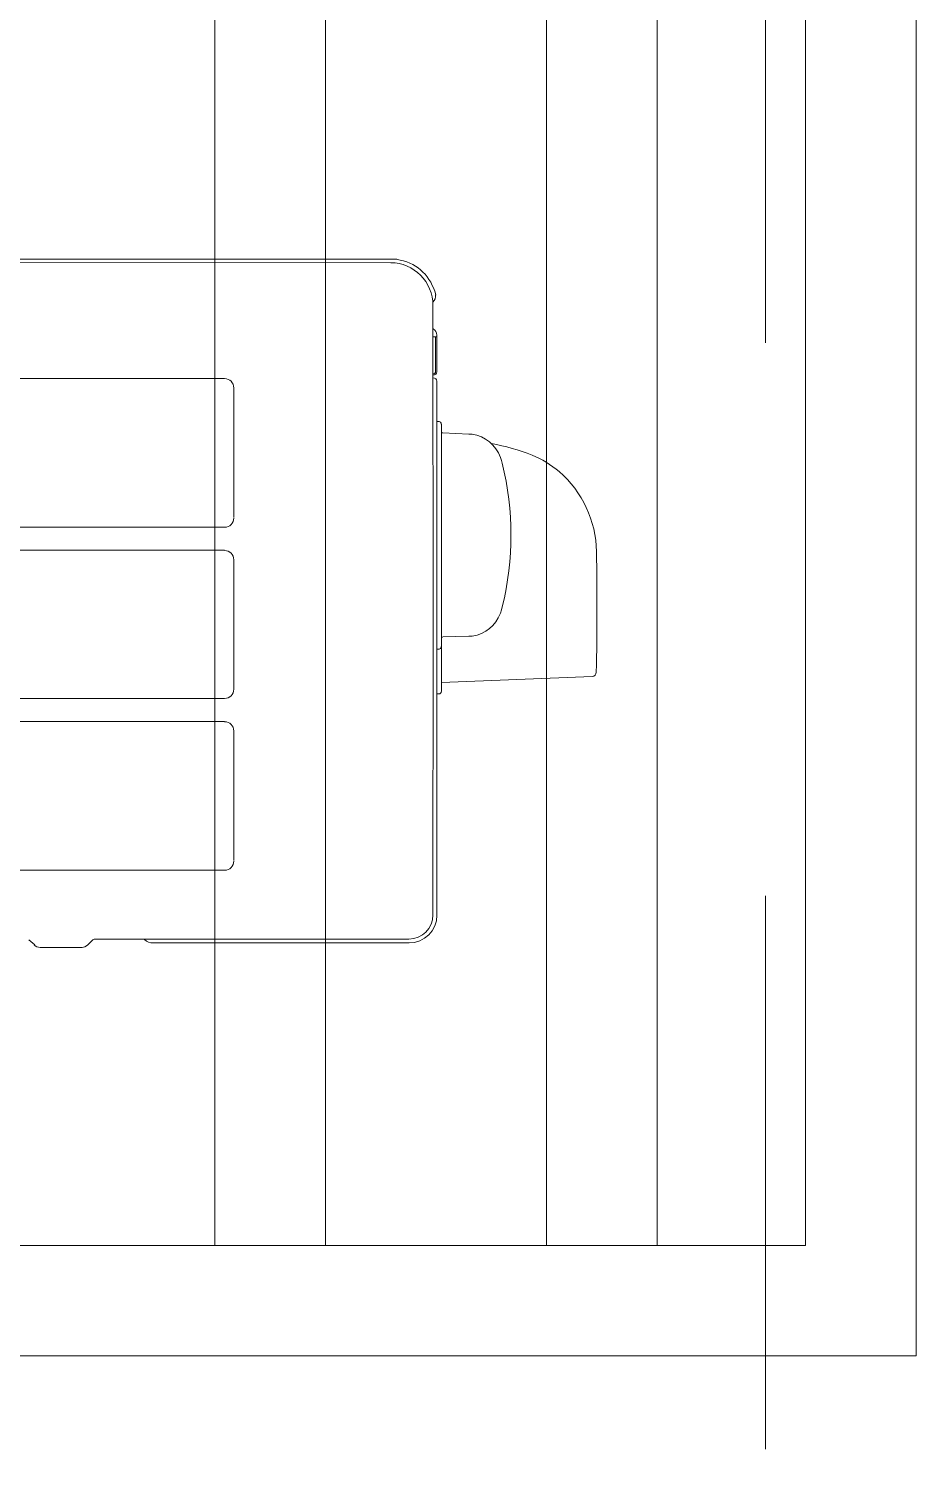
# Model space of a CAD drawing. Header units: inches. Extents: x -114 to 635, y -137 to 57.
# Drawn here: x 219.199 to 219.6, y 27.089 to 27.743 of the extents above; entities that cross this region are included whole.
import ezdxf

# ---------------------------------------------------------------- set-up
doc = ezdxf.new("R2010")
doc.units = ezdxf.units.IN
doc.header["$MEASUREMENT"] = 0
for name, pattern in [('( Hidden )', [0.375, 0.25, -0.125]), ('CENTER', [2, 1.25, -0.25, 0.25, -0.25]), ('CENTERX2', [4, 2.5, -0.5, 0.5, -0.5])]:
    doc.linetypes.add(name, pattern=pattern)
doc.layers.get('0').update_dxf_attribs({"lineweight": 5})
doc.layers.add('AXIES', color=7, linetype='CENTER', lineweight=0, true_color=0x949596)
for name, color, linetype, lineweight in [('E-AX', 9, '( Hidden )', 0), ('HATCH', 15, 'Continuous', 0), ('UTILITIES', 141, 'Continuous', 0)]:
    doc.layers.add(name, color=color, linetype=linetype, lineweight=lineweight)

# ---------------------------------------------------------------- blocks, each defined once
blk = doc.blocks.new('AC PLAN')
for p, q in [((196623.39, 93437.34), (196623.39, 93453.18)), ((196623.97, 93437.38), (196624.04, 93453.18))]:
    blk.add_line(p, q)
blk.add_lwpolyline([(196626.07, 93296.99), (196694.18, 93299.6, 0.397089), (196696.13, 93301.59, 0.009553), (196696.21, 93356.11, 0.212893), (196679.31, 93392.25, 0.083936), (196667.08, 93399.69, 0.050382), (196648.65, 93404.96, 0.116758)], format="xyb")
for points in [[(196605.9, 93488.25), (196605.9, 93488.25), (195753.48, 93488.25), (195753.48, 93488.25)], [(196151.38, 93486.79), (196151.38, 93486.79), (196603.16, 93486.7), (196603.16, 93486.7)], [(196622.22, 93467.33), (196622.22, 93478.05), (196613.67, 93486.7), (196603.13, 93486.7)], [(196622.28, 93468.94), (196623.17, 93469.71), (196623.57, 93470.93), (196623.33, 93472.11)], [(196622.22, 93467.43), (196622.22, 93467.43), (196622.29, 93323.08), (196622.29, 93323.08)], [(196622.3, 93456.65), (196622.3, 93456.65), (196622.3, 93456.65), (196622.3, 93456.65)], [(196623.97, 93454.01), (196623.97, 93455.14), (196623.38, 93456.17), (196622.39, 93456.74)], [(196624.04, 93453.18), (196624.04, 93453.18), (196622.3, 93453.18), (196622.3, 93453.18)], [(196624.04, 93453.18), (196624.04, 93453.18), (196624.04, 93454.04), (196624.04, 93454.04)], [(196622.24, 93435.82), (196623.34, 93435.87), (196623.97, 93436.56), (196623.97, 93437.38)], [(196622.24, 93436.41), (196622.24, 93436.41), (196622.53, 93436.41), (196622.53, 93436.41)], [(196622.53, 93436.41), (196623.03, 93436.47), (196623.39, 93436.88), (196623.39, 93437.38)], [(196151.38, 93434.36), (196151.38, 93434.36), (196527.87, 93434.36), (196527.87, 93434.36)], [(196532.13, 93430.13), (196532.13, 93432.43), (196530.28, 93434.31), (196527.97, 93434.31)], [(196532.21, 93371.46), (196532.21, 93371.46), (196532.21, 93430.01), (196532.21, 93430.01)], [(196624.04, 93433.21), (196623.97, 93433.88), (196623.26, 93434.59), (196622.24, 93434.59)], [(196624.04, 93347.71), (196624.04, 93347.71), (196624.04, 93433.21), (196624.04, 93433.21)], [(196624.91, 93414.95), (196624.91, 93414.95), (196624.04, 93414.95), (196624.04, 93414.95)], [(196624.04, 93363.65), (196624.04, 93363.65), (196624.04, 93414.95), (196624.04, 93414.95)], [(196626, 93413.75), (196626, 93414.37), (196625.57, 93414.89), (196625.03, 93414.89)], [(196626.07, 93410.02), (196626.07, 93410.02), (196626.07, 93413.78), (196626.07, 93413.78)], [(196626.07, 93411.76), (196626.07, 93411.76), (196626.07, 93292.93), (196626.07, 93292.93)], [(196626.07, 93410.12), (196626.07, 93409.92), (196626.3, 93409.74), (196626.6, 93409.74)], [(196626.65, 93409.74), (196626.65, 93409.74), (196638.52, 93409.15), (196638.52, 93409.15)], [(196527.97, 93367.12), (196530.28, 93367.12), (196532.13, 93368.99), (196532.13, 93371.29)], [(196151.38, 93367.12), (196151.38, 93367.12), (196527.87, 93367.12), (196527.87, 93367.12)], [(196624.04, 93363.65), (196624.04, 93363.65), (196624.04, 93291.78), (196624.04, 93291.78)], [(196151.38, 93356.71), (196151.38, 93356.71), (196527.87, 93356.71), (196527.87, 93356.71)], [(196532.13, 93352.46), (196532.13, 93354.77), (196530.28, 93356.62), (196527.97, 93356.62)], [(196532.21, 93352.63), (196532.21, 93352.63), (196532.21, 93293.8), (196532.21, 93293.8)], [(196624.04, 93331.77), (196624.04, 93331.77), (196624.04, 93347.71), (196624.04, 93347.71)], [(196624.03, 93191.42), (196624.03, 93191.42), (196624.04, 93331.77), (196624.04, 93331.77)], [(196622.22, 93191.94), (196622.22, 93191.94), (196622.29, 93323.08), (196622.29, 93323.08)], [(196625.03, 93312.05), (196625.57, 93312.05), (196626, 93312.57), (196626, 93313.19)], [(196626.6, 93317.5), (196626.3, 93317.49), (196626.07, 93317.26), (196626.07, 93316.96)], [(196626.65, 93317.57), (196626.65, 93317.57), (196638.52, 93317.85), (196638.52, 93317.85)], [(196624.91, 93312.05), (196624.91, 93312.05), (196624.04, 93312.05), (196624.04, 93312.05)], [(196527.97, 93289.73), (196530.28, 93289.73), (196532.13, 93291.6), (196532.13, 93293.91)], [(196625.03, 93291.78), (196625.57, 93291.78), (196626, 93292.21), (196626, 93292.75)], [(196151.38, 93289.73), (196151.38, 93289.73), (196527.87, 93289.73), (196527.87, 93289.73)], [(196624.91, 93291.78), (196624.91, 93291.78), (196624.04, 93291.78), (196624.04, 93291.78)], [(196151.38, 93279.29), (196151.38, 93279.29), (196527.87, 93279.29), (196527.87, 93279.29)], [(196532.13, 93275.08), (196532.13, 93277.37), (196530.28, 93279.23), (196527.97, 93279.23)], [(196532.21, 93274.95), (196532.21, 93274.95), (196532.21, 93216.42), (196532.21, 93216.42)], [(196527.97, 93212.07), (196530.28, 93212.07), (196532.13, 93213.94), (196532.13, 93216.23)], [(196151.38, 93212.07), (196151.38, 93212.07), (196527.87, 93212.07), (196527.87, 93212.07)], [(196611.38, 93180.95), (196617.38, 93180.95), (196622.22, 93185.85), (196622.22, 93191.94)], [(196611.4, 93179.22), (196618.35, 93179.22), (196623.97, 93184.84), (196624.04, 93191.78)], [(196442.07, 93178.34), (196442.07, 93178.34), (196439.47, 93180.65), (196439.47, 93180.65)], [(196441.77, 93178.36), (196442.49, 93177.61), (196443.48, 93177.19), (196444.51, 93177.19)], [(196444.7, 93177.19), (196444.7, 93177.19), (196463.52, 93177.19), (196463.52, 93177.19)], [(196463.35, 93177.19), (196464.38, 93177.19), (196465.36, 93177.61), (196466.08, 93178.36)], [(196466.13, 93178.34), (196466.13, 93178.34), (196468.44, 93180.65), (196468.44, 93180.65)], [(196468.99, 93180.89), (196468.77, 93180.89), (196468.57, 93180.79), (196468.41, 93180.64)], [(196469.03, 93180.95), (196469.03, 93180.95), (196611.38, 93180.95), (196611.38, 93180.95)], [(196491.74, 93180.76), (196492.81, 93179.77), (196494.21, 93179.22), (196495.67, 93179.22)], [(196611.38, 93179.22), (196611.38, 93179.22), (196495.7, 93179.22), (196495.7, 93179.22)]]:
    blk.add_open_spline(points, degree=3)
for points in [[(196623.46, 93472.01), (196623.46, 93472.01), (196623.17, 93473.45), (196623.17, 93473.45), (196623.17, 93473.45), (196620.17, 93481.97), (196614.64, 93486.67), (196605.78, 93488.25), (196605.78, 93488.25), (196605.78, 93488.25), (196603.17, 93488.25), (196603.17, 93488.25)], [(196653.3, 93397.27), (196653.3, 93397.27), (196652.74, 93398.71), (196652.74, 93398.71), (196652.74, 93398.71), (196650.78, 93404.15), (196645.77, 93408.49), (196639.98, 93409.15), (196639.98, 93409.15), (196639.98, 93409.15), (196638.52, 93409.15), (196638.52, 93409.15)], [(196653.3, 93329.73), (196653.3, 93329.73), (196653.6, 93331.19), (196653.6, 93331.19), (196653.6, 93331.19), (196658.86, 93353.04), (196658.75, 93374.24), (196653.6, 93396.11), (196653.6, 93396.11), (196653.6, 93396.11), (196653.3, 93397.27), (196653.3, 93397.27)], [(196638.52, 93317.85), (196638.52, 93317.85), (196639.98, 93317.85), (196639.98, 93317.85), (196639.98, 93317.85), (196646.17, 93318.99), (196650.45, 93322.4), (196652.74, 93328.29), (196652.74, 93328.29), (196652.74, 93328.29), (196653.3, 93329.73), (196653.3, 93329.73)]]:
    blk.add_open_spline(points, degree=3, knots=[0, 0, 0, 0, 0.333333, 0.333333, 0.333333, 0.333333, 0.666667, 0.666667, 0.666667, 0.666667, 1, 1, 1, 1])
blk = doc.blocks.new('A$C12bbacd8')
at = {"layer": 'UTILITIES'}
for p, q in [((-317.17, -1787.5), (-317.17, -50)), ((-267.17, -1787.5), (-267.17, -50)), ((-167.17, -1787.5), (-167.17, -50)), ((-117.17, -1787.5), (-117.17, -50))]:
    blk.add_line(p, q, dxfattribs=at)
for points in [[(-5867.17, 0), (0, 0), (0, -1837.5), (-5867.17, -1837.5)], [(-5817.17, -50), (-50, -50), (-50, -1787.5), (-5817.17, -1787.5)]]:
    blk.add_lwpolyline(points, close=True, dxfattribs=at)
blk.add_blockref('AC PLAN', (-196840.78, -94830.04), dxfattribs=at)
blk = doc.blocks.new('DASLASDLASLDASLASDLASLQWELQWELQWELQWELQ')
at = {"layer": 'AXIES', "linetype": 'CENTERX2', "ltscale": 0.5}
blk.add_line((32.9786, -578.20631), (32.9786, -610.17359), dxfattribs=at)

msp = doc.modelspace()

# ---------------------------------------------------------------- block references
at = {"layer": 'E-AX'}
msp.add_blockref('DASLASDLASLDASLASDLASLQWELQWELQWELQWELQ', (186.55347, 613.05723), dxfattribs=at)
at = {"layer": 'HATCH', "xscale": 0.001, "yscale": 0.001, "zscale": 0.001}
msp.add_blockref('A$C12bbacd8', (219.60025, 28.98048), dxfattribs=at)

doc.saveas('drawing.dxf')
